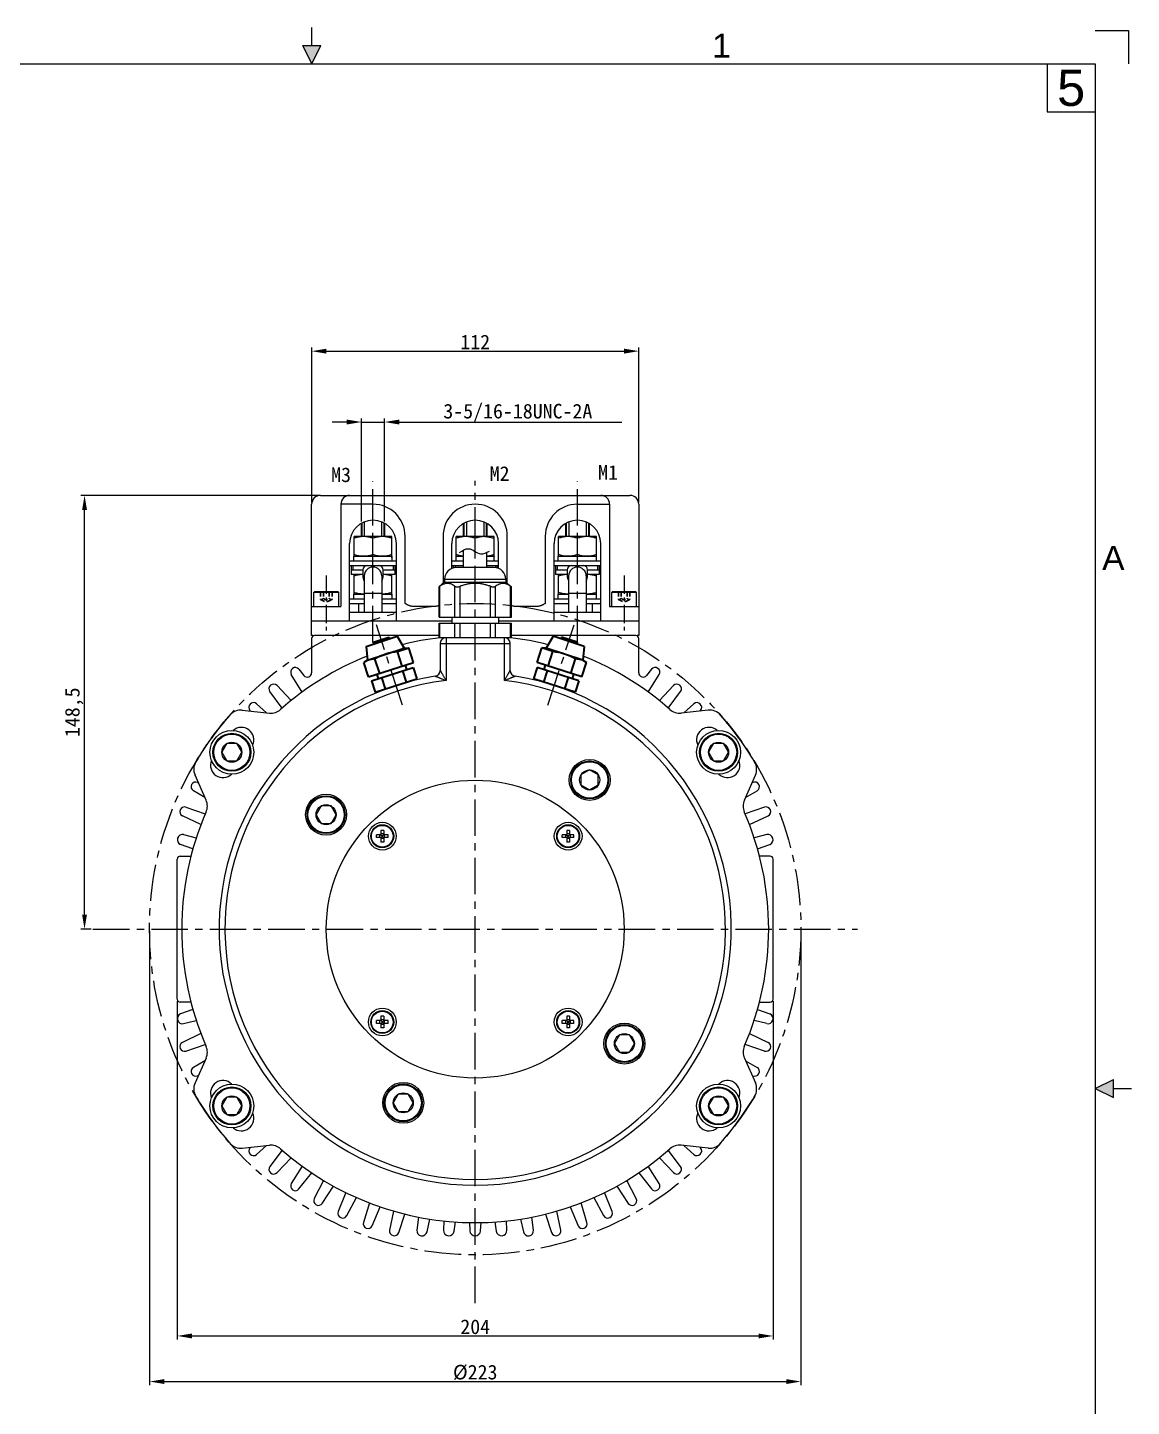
# Model space of a CAD drawing. Header units: millimetres. Extents: x 6723 to 7845, y -14463 to -13737.
# Drawn here: x 7467.4 to 7845.4, y -14208.9 to -13736.8 of the extents above; entities that cross this region are included whole.
import ezdxf
from ezdxf.enums import TextEntityAlignment as Align

# ---------------------------------------------------------------- set-up
doc = ezdxf.new("R2010")
doc.units = ezdxf.units.MM
doc.linetypes.add('CENTER', pattern=[2, 1.25, -0.25, 0.25, -0.25])
doc.linetypes.add('HIDDEN2', pattern=[4.7625, 3.175, -1.5875])
for name, color, linetype in [('02___PRT_ALL_AXES', 7, 'Continuous'), ('3_ALL_AXES', 7, 'Continuous'), ('7_ALL_FEATURES', 7, 'Continuous'), ('AM_BOR', 5, 'Continuous'), ('CENTER', 1, 'CENTER')]:
    doc.layers.add(name, color=color, linetype=linetype)
for name, color, linetype, lineweight in [('AM_0', 7, 'Continuous', 60), ('B细实线', 100, 'Continuous', 15), ('D细虚线', 61, 'HIDDEN2', 13), ('G尺寸线', 140, 'Continuous', 13), ('轮廓线', 7, 'Continuous', 35)]:
    doc.layers.add(name, color=color, linetype=linetype, lineweight=lineweight)
doc.styles.add('ARIAL', font='ARIAL.TTF')
doc.dimstyles.new('ISO-25$0', dxfattribs={"dimtxt": 5, "dimasz": 5, "dimexe": 1.25, "dimexo": 0.625, "dimtad": 1, "dimtxsty": 'Standard', "dimcen": 2.5, "dimadec": 0, "dimazin": 0, "dimtfac": 1, "dimtmove": 0, "dimatfit": 3, "dimfxl": 1.25, "dimarcsym": 0})

# ---------------------------------------------------------------- blocks, each defined once
blk = doc.blocks.new('SIZE 5')
at = {"layer": 'AM_BOR', "lineweight": 20}
for points in [[(647.7, 549.275), (650.08125, 554.0375), (645.31875, 554.0375)], [(858.8375, 277.01875), (858.8375, 281.78125), (854.075, 279.4)]]:
    blk.add_hatch(color=256, dxfattribs=at).paths.add_polyline_path(points)
for p, q in [((647.7, 554.0375), (647.7, 558.8)), ((647.7, 549.275), (645.31875, 554.0375)), ((645.31875, 554.0375), (650.08125, 554.0375)), ((647.7, 549.275), (650.08125, 554.0375)), ((854.075, 279.4), (858.8375, 281.78125)), ((858.8375, 277.01875), (858.8375, 281.78125)), ((854.075, 279.4), (858.8375, 277.01875)), ((858.8375, 279.4), (863.6, 279.4))]:
    blk.add_line(p, q, dxfattribs=at)
at = {"layer": 'AM_BOR'}
for p, q in [((854.075, 558.038), (862.838, 558.038)), ((862.838, 558.038), (862.838, 549.275)), ((9.525, 549.275), (854.075, 549.275)), ((841.375, 549.275), (841.375, 536.575)), ((854.075, 549.275), (854.075, 9.525)), ((841.375, 536.575), (854.075, 536.575))]:
    blk.add_line(p, q, dxfattribs=at)
at = {"layer": 'AM_BOR', "color": 1, "lineweight": 15, "style": 'ARIAL'}
for s, height, p in [('1', 6.35, (755.65, 554.0375)), ('5', 9.525, (847.725, 542.925)), ('A', 6.35, (858.8375, 419.1))]:
    blk.add_text(s, height=height, dxfattribs=at).set_placement(p, align=Align.MIDDLE_CENTER)
blk = doc.blocks.new('*D45')
at = {"layer": 'Defpoints', "color": 0}
for p in [(7589.69, -13871.88), (7581.75, -13906.56), (7589.69, -13906.56)]:
    blk.add_point(p, dxfattribs=at)
at = {"layer": 'G尺寸线', "color": 0, "lineweight": -2}
for p, q in [((7576.75, -13871.88), (7571.75, -13871.88)), ((7581.75, -13905.93), (7581.75, -13870.63)), ((7581.75, -13871.88), (7589.69, -13871.88)), ((7589.69, -13905.93), (7589.69, -13870.63)), ((7594.69, -13871.88), (7670.94, -13871.88))]:
    blk.add_line(p, q, dxfattribs=at)
at = {"layer": 'G尺寸线', "color": 0}
for points in [[(7576.75, -13871.05), (7576.75, -13872.72), (7581.75, -13871.88)], [(7594.69, -13871.05), (7594.69, -13872.72), (7589.69, -13871.88)]]:
    blk.add_solid(points, dxfattribs=at)
at = {"layer": 'G尺寸线', "color": 0, "insert": (7635.31, -13868.76), "char_height": 5, "attachment_point": 5}
blk.add_mtext('3-5/16-18UNC-2A', dxfattribs=at)
blk = doc.blocks.new('*D46')
at = {"layer": 'Defpoints', "color": 0}
for p in [(7486.95, -13897), (7567.72, -13897), (7489.83, -14045.5)]:
    blk.add_point(p, dxfattribs=at)
at = {"layer": 'G尺寸线', "color": 0, "lineweight": -2}
for p, q in [((7567.09, -13897), (7485.7, -13897)), ((7486.95, -14040.5), (7486.95, -13902)), ((7489.21, -14045.5), (7485.7, -14045.5))]:
    blk.add_line(p, q, dxfattribs=at)
at = {"layer": 'G尺寸线', "color": 0}
for points in [[(7486.11, -13902), (7487.78, -13902), (7486.95, -13897)], [(7486.11, -14040.5), (7487.78, -14040.5), (7486.95, -14045.5)]]:
    blk.add_solid(points, dxfattribs=at)
at = {"layer": 'G尺寸线', "color": 0, "insert": (7483.4, -13971.25), "char_height": 5, "attachment_point": 5, "rotation": 90}
blk.add_mtext('148,5', dxfattribs=at)
blk = doc.blocks.new('*D47')
at = {"layer": 'Defpoints', "color": 0}
for p in [(7518.72, -14069.5), (7722.72, -14069.5), (7722.72, -14184.8)]:
    blk.add_point(p, dxfattribs=at)
at = {"layer": 'G尺寸线', "color": 0, "lineweight": -2}
for p, q in [((7518.72, -14070.13), (7518.72, -14186.05)), ((7722.72, -14070.13), (7722.72, -14186.05)), ((7523.72, -14184.8), (7717.72, -14184.8))]:
    blk.add_line(p, q, dxfattribs=at)
at = {"layer": 'G尺寸线', "color": 0}
for points in [[(7523.72, -14183.97), (7523.72, -14185.64), (7518.72, -14184.8)], [(7717.72, -14183.97), (7717.72, -14185.64), (7722.72, -14184.8)]]:
    blk.add_solid(points, dxfattribs=at)
at = {"layer": 'G尺寸线', "color": 0, "insert": (7620.72, -14181.68), "char_height": 5, "attachment_point": 5}
blk.add_mtext('204', dxfattribs=at)
blk = doc.blocks.new('*D48')
at = {"layer": 'Defpoints', "color": 0}
for p in [(7509.22, -14045.5), (7732.22, -14045.5), (7732.22, -14200.41)]:
    blk.add_point(p, dxfattribs=at)
at = {"layer": 'G尺寸线', "color": 0, "lineweight": -2}
for p, q in [((7509.22, -14046.13), (7509.22, -14201.66)), ((7732.22, -14046.13), (7732.22, -14201.66)), ((7514.22, -14200.41), (7727.22, -14200.41))]:
    blk.add_line(p, q, dxfattribs=at)
at = {"layer": 'G尺寸线', "color": 0}
for points in [[(7514.22, -14199.58), (7514.22, -14201.25), (7509.22, -14200.41)], [(7727.22, -14199.58), (7727.22, -14201.25), (7732.22, -14200.41)]]:
    blk.add_solid(points, dxfattribs=at)
at = {"layer": 'G尺寸线', "color": 0, "insert": (7620.72, -14197.29), "char_height": 5, "attachment_point": 5}
blk.add_mtext('%%C223', dxfattribs=at)
blk = doc.blocks.new('*D60')
at = {"layer": 'Defpoints', "color": 0}
for p in [(7676.72, -13847.61), (7564.72, -13900), (7676.72, -13900)]:
    blk.add_point(p, dxfattribs=at)
at = {"layer": 'G尺寸线', "color": 0, "lineweight": -2}
for p, q in [((7564.72, -13899.38), (7564.72, -13846.36)), ((7676.72, -13899.38), (7676.72, -13846.36)), ((7569.72, -13847.61), (7671.72, -13847.61))]:
    blk.add_line(p, q, dxfattribs=at)
at = {"layer": 'G尺寸线', "color": 0}
for points in [[(7569.72, -13846.78), (7569.72, -13848.45), (7564.72, -13847.61)], [(7671.72, -13846.78), (7671.72, -13848.45), (7676.72, -13847.61)]]:
    blk.add_solid(points, dxfattribs=at)
at = {"layer": 'G尺寸线', "color": 0, "insert": (7620.72, -13844.49), "char_height": 5, "attachment_point": 5}
blk.add_mtext('112', dxfattribs=at)

msp = doc.modelspace()

# ---------------------------------------------------------------- linework, layer by layer
at = {"color": 7, "linetype": 'Continuous'}
for p, q in [((7567.716, -13897.005), (7620.716, -13897.005)), ((7620.716, -13897.005), (7673.716, -13897.005)), ((7564.716, -13945.005), (7564.716, -13900.005)), ((7574.716, -13900.005), (7574.716, -13935.005)), ((7585.716, -13900.005), (7574.716, -13900.005)), ((7655.716, -13900.005), (7666.716, -13900.005)), ((7666.716, -13900.005), (7666.716, -13935.005)), ((7676.716, -13900.005), (7676.716, -13945.005)), ((7596.716, -13934.005), (7596.716, -13911.005)), ((7609.716, -13911.005), (7609.716, -13927.143)), ((7631.716, -13927.143), (7631.716, -13911.005)), ((7644.716, -13911.005), (7644.716, -13934.005)), ((7577.716, -13940.005), (7577.716, -13913.505)), ((7593.716, -13940.005), (7593.716, -13913.505)), ((7612.716, -13922.027), (7612.716, -13913.505)), ((7616.716, -13921.724), (7616.716, -13915.71)), ((7624.716, -13921.724), (7624.716, -13916.539)), ((7628.716, -13922.027), (7628.716, -13913.505)), ((7647.716, -13940.005), (7647.716, -13913.505)), ((7663.716, -13940.005), (7663.716, -13913.505)), ((7579.871, -13921.055), (7591.562, -13921.055)), ((7614.871, -13921.055), (7616.716, -13921.055)), ((7624.716, -13921.055), (7626.562, -13921.055)), ((7649.871, -13921.055), (7661.562, -13921.055)), ((7582.216, -13922.555), (7578.806, -13922.555)), ((7582.216, -13922.555), (7582.216, -13924.555)), ((7582.716, -13924.555), (7582.716, -13937.005)), ((7588.716, -13924.555), (7588.716, -13937.005)), ((7589.216, -13924.555), (7589.216, -13922.555)), ((7592.626, -13922.555), (7589.216, -13922.555)), ((7610.216, -13926.724), (7608.324, -13928.312)), ((7631.216, -13926.724), (7633.108, -13928.312)), ((7652.216, -13922.555), (7648.806, -13922.555)), ((7652.216, -13922.555), (7652.216, -13924.555)), ((7652.716, -13924.555), (7652.716, -13937.005)), ((7658.716, -13924.555), (7658.716, -13937.005)), ((7659.216, -13924.555), (7659.216, -13922.555)), ((7662.626, -13922.555), (7659.216, -13922.555)), ((7588.716, -13930.555), (7582.716, -13930.555)), ((7608.324, -13938.724), (7608.324, -13928.312)), ((7633.108, -13938.724), (7633.108, -13928.312)), ((7658.716, -13930.555), (7652.716, -13930.555)), ((7564.716, -13935.005), (7574.716, -13935.005)), ((7577.716, -13934.005), (7582.716, -13934.005)), ((7580.716, -13934.005), (7580.716, -13937.005)), ((7588.716, -13934.005), (7593.716, -13934.005)), ((7607.07, -13935.005), (7599.362, -13935.005)), ((7642.07, -13935.005), (7634.362, -13935.005)), ((7647.716, -13934.005), (7652.716, -13934.005)), ((7658.716, -13934.005), (7663.716, -13934.005)), ((7660.716, -13934.005), (7660.716, -13937.005)), ((7666.716, -13935.005), (7676.716, -13935.005)), ((7564.716, -13940.005), (7612.716, -13940.005)), ((7577.716, -13937.005), (7593.716, -13937.005)), ((7608.324, -13945.724), (7608.324, -13940.724)), ((7628.716, -13940.005), (7676.716, -13940.005)), ((7633.108, -13945.724), (7633.108, -13940.724)), ((7647.716, -13937.005), (7663.716, -13937.005)), ((7565.252, -13945.005), (7564.716, -13945.005)), ((7608.324, -13945.005), (7565.716, -13945.005)), ((7633.108, -13945.724), (7608.324, -13945.724)), ((7610.716, -13945.724), (7610.716, -13960.39)), ((7630.716, -13960.39), (7630.716, -13945.724)), ((7675.716, -13945.005), (7633.108, -13945.005)), ((7676.716, -13945.005), (7676.18, -13945.005)), ((7564.716, -13946.005), (7564.716, -13957.717)), ((7608.716, -13947.724), (7608.716, -13956.904)), ((7608.716, -13947.724), (7632.716, -13947.724)), ((7632.716, -13956.904), (7632.716, -13947.724)), ((7676.716, -13957.717), (7676.716, -13946.005)), ((7561.445, -13964.344), (7557.752, -13958.376)), ((7560.377, -13956.538), (7562.038, -13958.646)), ((7681.055, -13956.538), (7679.394, -13958.646)), ((7679.987, -13964.344), (7683.68, -13958.376)), ((7554.597, -13969.818), (7550.398, -13964.196)), ((7552.853, -13962.136), (7557.661, -13967.247)), ((7688.58, -13962.136), (7683.771, -13967.247)), ((7686.836, -13969.818), (7691.034, -13964.196)), ((7545.845, -13968.368), (7549.247, -13971.405)), ((7695.587, -13968.368), (7692.185, -13971.405)), ((7540.973, -13970.535), (7550.235, -13971.508)), ((7543.752, -13970.827), (7543.579, -13970.634)), ((7700.459, -13970.535), (7691.197, -13971.508)), ((7697.681, -13970.827), (7697.853, -13970.634)), ((7528.561, -14001.34), (7524.773, -13992.832)), ((7712.871, -14001.34), (7716.659, -13992.832)), ((7525.672, -13995.28), (7525.91, -13995.384)), ((7715.76, -13995.28), (7715.522, -13995.384)), ((7528.157, -14000.432), (7524.218, -13998.135)), ((7713.275, -14000.432), (7717.214, -13998.135)), ((7526.803, -14009.719), (7520.456, -14006.725)), ((7521.657, -14003.754), (7528.302, -14006.01)), ((7719.775, -14003.754), (7713.13, -14006.01)), ((7714.629, -14009.719), (7720.976, -14006.725)), ((7524.042, -14018.04), (7519.86, -14016.497)), ((7520.882, -14013.155), (7525.211, -14014.215)), ((7720.55, -14013.155), (7716.221, -14014.215)), ((7717.39, -14018.04), (7721.572, -14016.497)), ((7519.716, -14020.505), (7523.375, -14020.505)), ((7721.716, -14020.505), (7718.057, -14020.505)), ((7518.716, -14069.505), (7518.716, -14021.505)), ((7722.716, -14069.505), (7722.716, -14021.505)), ((7523.375, -14070.505), (7519.716, -14070.505)), ((7524.042, -14072.97), (7519.86, -14074.512)), ((7717.39, -14072.97), (7721.572, -14074.512)), ((7718.057, -14070.505), (7721.716, -14070.505)), ((7520.882, -14077.854), (7525.211, -14076.795)), ((7720.55, -14077.854), (7716.221, -14076.795)), ((7526.803, -14081.291), (7520.456, -14084.284)), ((7714.629, -14081.291), (7720.976, -14084.284)), ((7521.657, -14087.255), (7528.302, -14085)), ((7719.775, -14087.255), (7713.13, -14085)), ((7528.157, -14090.578), (7524.218, -14092.875)), ((7528.561, -14089.67), (7524.773, -14098.178)), ((7712.871, -14089.67), (7716.659, -14098.178)), ((7713.275, -14090.578), (7717.214, -14092.875)), ((7525.672, -14095.73), (7525.91, -14095.626)), ((7715.76, -14095.73), (7715.522, -14095.626)), ((7540.973, -14120.475), (7550.235, -14119.501)), ((7543.752, -14120.183), (7543.579, -14120.376)), ((7545.845, -14122.642), (7549.247, -14119.605)), ((7700.459, -14120.475), (7691.197, -14119.501)), ((7692.185, -14119.605), (7695.587, -14122.642)), ((7697.853, -14120.376), (7697.681, -14120.183)), ((7554.597, -14121.192), (7550.398, -14126.814)), ((7552.853, -14128.874), (7557.661, -14123.763)), ((7683.771, -14123.763), (7688.58, -14128.874)), ((7691.034, -14126.814), (7686.836, -14121.192)), ((7561.445, -14126.666), (7557.752, -14132.634)), ((7560.377, -14134.471), (7564.721, -14128.961)), ((7676.711, -14128.961), (7681.055, -14134.471)), ((7683.68, -14132.634), (7679.987, -14126.666)), ((7568.744, -14131.523), (7565.585, -14137.79)), ((7568.36, -14139.392), (7572.208, -14133.523)), ((7669.224, -14133.523), (7673.072, -14139.392)), ((7675.847, -14137.79), (7672.688, -14131.523)), ((7576.439, -14135.726), (7573.838, -14142.243)), ((7576.742, -14143.598), (7580.064, -14137.416)), ((7584.47, -14139.241), (7582.448, -14145.961)), ((7658.984, -14145.961), (7656.962, -14139.241)), ((7661.368, -14137.416), (7664.69, -14143.598)), ((7667.594, -14142.243), (7664.993, -14135.726)), ((7585.459, -14147.057), (7588.229, -14140.609)), ((7592.778, -14142.044), (7591.425, -14148.548)), ((7594.561, -14149.388), (7596.642, -14143.079)), ((7601.298, -14144.111), (7600.773, -14148.55)), ((7640.659, -14148.55), (7640.134, -14144.111)), ((7644.79, -14143.079), (7646.871, -14149.388)), ((7650.007, -14148.548), (7648.654, -14142.044)), ((7653.203, -14140.609), (7655.973, -14147.057)), ((7604.213, -14149.156), (7605.237, -14144.806)), ((7609.966, -14145.428), (7609.868, -14148.628)), ((7613.492, -14148.945), (7613.951, -14145.777)), ((7618.716, -14145.985), (7618.874, -14148.764)), ((7622.558, -14148.764), (7622.716, -14145.985)), ((7627.481, -14145.777), (7627.94, -14148.945)), ((7631.564, -14148.628), (7631.466, -14145.428)), ((7636.195, -14144.806), (7637.219, -14149.156))]:
    msp.add_line(p, q, dxfattribs=at)
for centre, radius in [((7537.387, -13984.963), 7.5), ((7704.045, -13984.963), 7.5), ((7659.905, -13994.433), 7), ((7569.644, -14006.316), 7), ((7588.896, -14013.685), 4.75), ((7652.536, -14013.685), 4.75), ((7588.896, -14077.325), 4.75), ((7652.536, -14077.325), 4.75), ((7671.788, -14084.694), 7), ((7537.387, -14106.047), 7.5), ((7596.081, -14104.98), 7), ((7704.045, -14106.047), 7.5)]:
    msp.add_circle(centre, radius, dxfattribs=at)
for centre, radius, start, end in [((7567.716, -13900.005), 3, 90, 180), ((7577.716, -13900.005), 3, 90, 180), ((7663.716, -13900.005), 3, 0, 90), ((7673.716, -13900.005), 3, 0, 90), ((7585.716, -13911.005), 11, 0, 90), ((7620.716, -13911.005), 11, 90, 180), ((7620.716, -13911.005), 11, 0, 90), ((7655.716, -13911.005), 11, 90, 180), ((7585.716, -13913.505), 8, 0, 180), ((7620.716, -13913.505), 8, 0, 180), ((7655.716, -13913.505), 8, 0, 180), ((7583.716, -13922.555), 1.5, 90, 180), ((7585.716, -13924.555), 3, 0, 180), ((7587.716, -13922.555), 1.5, 0, 90), ((7653.716, -13922.555), 1.5, 90, 180), ((7655.716, -13924.555), 3, 0, 180), ((7657.716, -13922.555), 1.5, 0, 90), ((7586.565, -13897.389), 37.811, 305.13234, 305.63035), ((7654.904, -13897.337), 37.875, 234.37002, 234.86719), ((7565.716, -13946.005), 1, 90, 180), ((7620.716, -14045.505), 100.5, 96.92662, 104.39619), ((7610.716, -13947.724), 2, 90, 180), ((7630.716, -13947.724), 2, 0, 90), ((7620.716, -14045.505), 100.5, 75.60381, 83.07338), ((7675.716, -13946.005), 1, 0, 90), ((7620.716, -14045.505), 100.5, 111.60381, 131.53748), ((7620.716, -14045.505), 100.5, 48.46252, 68.39619), ((7620.716, -14045.505), 87.7, 98.97919, 81.02081), ((7559.117, -13957.532), 1.605, 38.25, 211.75), ((7563.216, -13957.717), 1.5, 218.25, 0), ((7606.716, -13956.904), 2, 278.97773, 0.00143), ((7634.716, -13956.904), 2, 180, 261.02081), ((7678.216, -13957.717), 1.5, 180, 321.75), ((7682.315, -13957.532), 1.605, 328.25, 141.75), ((7620.716, -14045.505), 85.7, 96.70089, 83.29911), ((7551.684, -13963.235), 1.605, 43.25, 216.75), ((7689.748, -13963.235), 1.605, 323.25, 136.75), ((7544.776, -13969.565), 1.605, 48.25, 221.75), ((7696.656, -13969.565), 1.605, 318.25, 131.75), ((7620.716, -14045.505), 111.5, 138.90933, 149.09067), ((7540.45, -13975.508), 5, 84, 138.90933), ((7550.758, -13966.536), 5, 264, 311.53748), ((7690.674, -13966.536), 5, 228.46252, 276), ((7700.982, -13975.508), 5, 41.09067, 96), ((7620.716, -14045.505), 111.5, 30.90933, 41.09067), ((7540.67, -13980.685), 4.25, 333.96272, 131.03728), ((7700.762, -13980.685), 4.25, 48.96272, 206.03728), ((7529.341, -13990.798), 5, 149.09067, 204), ((7534.333, -13989.407), 4.25, 156.96272, 314.03728), ((7707.099, -13989.407), 4.25, 225.96272, 23.03728), ((7712.091, -13990.798), 5, 336, 30.90933), ((7525.026, -13996.749), 1.605, 66.25, 239.75), ((7716.406, -13996.749), 1.605, 300.25, 113.75), ((7523.994, -14003.374), 5, 336.46252, 24), ((7717.438, -14003.374), 5, 156, 203.53748), ((7521.141, -14005.274), 1.605, 71.25, 244.75), ((7620.716, -14045.505), 100.5, 156.46252, 203.53748), ((7620.716, -14045.505), 100.5, 336.46252, 23.53748), ((7720.291, -14005.274), 1.605, 295.25, 108.75), ((7520.466, -14014.855), 1.75, 76.25, 249.75), ((7720.966, -14014.855), 1.75, 290.25, 103.75), ((7519.716, -14021.505), 1, 90, 180), ((7721.716, -14021.505), 1, 0, 90), ((7519.716, -14069.505), 1, 180, 270), ((7721.716, -14069.505), 1, 270, 0), ((7520.466, -14076.154), 1.75, 110.25, 283.75), ((7720.966, -14076.154), 1.75, 256.25, 69.75), ((7521.141, -14085.736), 1.605, 115.25, 288.75), ((7523.994, -14087.636), 5, 336, 23.53748), ((7717.438, -14087.636), 5, 156.46252, 204), ((7720.291, -14085.736), 1.605, 251.25, 64.75), ((7525.026, -14094.261), 1.605, 120.25, 293.75), ((7716.406, -14094.261), 1.605, 246.25, 59.75), ((7529.341, -14100.212), 5, 156, 210.90933), ((7534.333, -14101.603), 4.25, 45.96272, 203.03728), ((7707.099, -14101.603), 4.25, 336.96272, 134.03728), ((7712.091, -14100.212), 5, 329.09067, 24), ((7620.716, -14045.505), 111.5, 210.90933, 221.09067), ((7620.716, -14045.505), 111.5, 318.90933, 329.09067), ((7540.67, -14110.325), 4.25, 228.96272, 26.03728), ((7700.762, -14110.325), 4.25, 153.96272, 311.03728), ((7540.45, -14115.502), 5, 221.09067, 276), ((7544.776, -14121.445), 1.605, 138.25, 311.75), ((7550.758, -14124.474), 5, 48.46252, 96), ((7690.674, -14124.474), 5, 84, 131.53748), ((7696.656, -14121.445), 1.605, 228.25, 41.75), ((7700.982, -14115.502), 5, 264, 318.90933), ((7620.716, -14045.505), 100.5, 228.46252, 311.53748), ((7551.684, -14127.774), 1.605, 143.25, 316.75), ((7689.748, -14127.774), 1.605, 223.25, 36.75), ((7559.117, -14133.478), 1.605, 148.25, 321.75), ((7682.315, -14133.478), 1.605, 218.25, 31.75), ((7567.018, -14138.512), 1.605, 153.25, 326.75), ((7674.414, -14138.512), 1.605, 213.25, 26.75), ((7575.329, -14142.838), 1.605, 158.25, 331.75), ((7666.103, -14142.838), 1.605, 208.25, 21.75), ((7583.985, -14146.423), 1.605, 163.25, 336.75), ((7593.017, -14148.879), 1.626, 168.25, 341.75), ((7602.51, -14148.756), 1.749, 173.25, 346.75), ((7611.689, -14148.683), 1.821, 178.25, 351.75), ((7620.716, -14148.66), 1.845, 183.25, 356.75), ((7629.743, -14148.683), 1.821, 188.25, 1.75), ((7638.922, -14148.756), 1.749, 193.25, 6.75), ((7648.415, -14148.879), 1.626, 198.25, 11.75), ((7657.447, -14146.423), 1.605, 203.25, 16.75)]:
    msp.add_arc(centre, radius, start, end, dxfattribs=at)
for points, start_tangent, end_tangent in [([(7613.788, -13928.121), (7613.186, -13927.733), (7612.606, -13927.444), (7612.036, -13927.252), (7611.471, -13927.156), (7610.908, -13927.156), (7610.343, -13927.252), (7609.773, -13927.445), (7609.193, -13927.733), (7608.592, -13928.121)], (-0.812768, 0.5825875), (-0.812768, -0.5825875)), ([(7613.788, -13928.121), (7613.993, -13928.229), (7614.243, -13928.292), (7614.527, -13928.312), (7614.836, -13928.29), (7615.169, -13928.227), (7615.52, -13928.121)], (0.812768, -0.5825875), (0.9413673, 0.3373834)), ([(7625.912, -13928.121), (7624.709, -13927.733), (7623.548, -13927.444), (7622.408, -13927.252), (7621.279, -13927.156), (7620.152, -13927.156), (7619.022, -13927.252), (7617.883, -13927.445), (7616.722, -13927.733), (7615.52, -13928.121)], (-0.9413673, 0.3373834), (-0.9413673, -0.3373834)), ([(7625.912, -13928.121), (7626.268, -13928.229), (7626.607, -13928.292), (7626.919, -13928.312), (7627.198, -13928.29), (7627.442, -13928.227), (7627.644, -13928.121)], (0.9413673, -0.3373834), (0.812768, 0.5825875)), ([(7632.84, -13928.121), (7632.239, -13927.733), (7631.658, -13927.445), (7631.089, -13927.252), (7630.524, -13927.156), (7629.96, -13927.156), (7629.395, -13927.252), (7628.826, -13927.445), (7628.245, -13927.733), (7627.644, -13928.121)], (-0.812768, 0.5825875), (-0.812768, -0.5825875)), ([(7599.362, -13935.005), (7598.95, -13934.971), (7598.584, -13934.89), (7598.25, -13934.781), (7597.933, -13934.652), (7597.622, -13934.504), (7597.315, -13934.344), (7597.014, -13934.176), (7596.716, -13934.005)], (-1, 0), (-0.8660254, 0.5)), ([(7608.325, -13934.726), (7608.16, -13934.789), (7607.814, -13934.899), (7607.45, -13934.976), (7607.07, -13935.005)], (-0.9270205, -0.3750107), (-1, 0)), ([(7634.362, -13935.005), (7633.95, -13934.971), (7633.584, -13934.89), (7633.25, -13934.781), (7633.107, -13934.726)], (-1, 0), (-0.9270292, 0.3749891)), ([(7644.716, -13934.005), (7644.412, -13934.179), (7644.11, -13934.348), (7643.804, -13934.508), (7643.489, -13934.656), (7643.16, -13934.789), (7642.814, -13934.899), (7642.45, -13934.976), (7642.07, -13935.005)], (-0.8660254, -0.5), (-1, 0)), ([(7607.028, -13958.88), (7607.107, -13958.911), (7607.32, -13958.997), (7607.591, -13959.107), (7607.874, -13959.221), (7608.153, -13959.335), (7608.454, -13959.457), (7608.792, -13959.596), (7609.181, -13959.755), (7609.631, -13959.94), (7610.146, -13960.153), (7610.716, -13960.39)], (0.9278744, -0.372893), (0.9231011, -0.3845574)), ([(7608.716, -13956.904), (7608.76, -13956.979), (7608.878, -13957.18), (7609.027, -13957.437), (7609.182, -13957.704), (7609.335, -13957.968), (7609.499, -13958.252), (7609.683, -13958.573), (7609.894, -13958.94), (7610.136, -13959.365), (7610.412, -13959.851), (7610.716, -13960.39)], (0.5058756, -0.8626064), (0.4896471, -0.8719207)), ([(7630.716, -13960.39), (7631.022, -13959.847), (7631.3, -13959.358), (7631.543, -13958.932), (7631.754, -13958.564), (7631.938, -13958.243), (7632.102, -13957.959), (7632.255, -13957.695), (7632.409, -13957.43), (7632.556, -13957.179), (7632.672, -13956.979), (7632.716, -13956.904)], (0.4896427, 0.8719232), (0.5060605, 0.862498)), ([(7630.716, -13960.39), (7631.291, -13960.151), (7631.808, -13959.937), (7632.259, -13959.752), (7632.649, -13959.592), (7632.988, -13959.453), (7633.288, -13959.331), (7633.568, -13959.218), (7633.848, -13959.104), (7634.114, -13958.997), (7634.324, -13958.912), (7634.404, -13958.88)], (0.9231031, 0.3845527), (0.9279084, 0.3728082))]:
    msp.add_spline(points, degree=3, dxfattribs=dict(at, start_tangent=start_tangent, end_tangent=end_tangent))
at = {"layer": '02___PRT_ALL_AXES', "color": 7, "linetype": 'Continuous'}
for p, q in [((7578.216, -13921.055), (7578.216, -13924.055)), ((7578.806, -13921.055), (7578.806, -13922.555)), ((7592.626, -13921.055), (7592.626, -13922.555)), ((7593.216, -13921.055), (7593.216, -13924.055)), ((7613.216, -13921.055), (7613.216, -13921.867)), ((7613.806, -13921.055), (7613.806, -13921.76)), ((7627.216, -13921.724), (7614.216, -13921.724)), ((7627.626, -13921.055), (7627.626, -13921.76)), ((7628.216, -13921.055), (7628.216, -13921.867)), ((7648.216, -13921.055), (7648.216, -13924.055)), ((7648.806, -13921.055), (7648.806, -13922.555)), ((7662.626, -13921.055), (7662.626, -13922.555)), ((7663.216, -13921.055), (7663.216, -13924.055)), ((7578.806, -13922.555), (7578.216, -13922.555)), ((7582.216, -13924.055), (7578.216, -13924.055)), ((7593.216, -13924.055), (7589.216, -13924.055)), ((7593.216, -13922.555), (7592.626, -13922.555)), ((7610.216, -13926.724), (7608.324, -13928.312)), ((7610.216, -13925.724), (7610.216, -13926.724)), ((7610.216, -13925.724), (7631.216, -13925.724)), ((7610.216, -13926.724), (7631.216, -13926.724)), ((7631.216, -13925.724), (7631.216, -13926.724)), ((7631.216, -13926.724), (7633.108, -13928.312)), ((7648.806, -13922.555), (7648.216, -13922.555)), ((7652.216, -13924.055), (7648.216, -13924.055)), ((7663.216, -13924.055), (7659.216, -13924.055)), ((7663.216, -13922.555), (7662.626, -13922.555)), ((7608.592, -13938.724), (7608.592, -13928.121)), ((7613.788, -13938.724), (7613.788, -13928.121)), ((7615.52, -13938.724), (7615.52, -13928.121)), ((7625.912, -13938.724), (7625.912, -13928.121)), ((7627.644, -13938.724), (7627.644, -13928.121)), ((7632.84, -13938.724), (7632.84, -13928.121)), ((7608.324, -13938.724), (7633.108, -13938.724)), ((7608.324, -13940.724), (7633.108, -13940.724)), ((7608.592, -13945.724), (7608.592, -13940.724)), ((7612.716, -13938.724), (7612.716, -13940.724)), ((7613.788, -13945.724), (7613.788, -13940.724)), ((7615.52, -13945.724), (7615.52, -13940.724)), ((7625.912, -13945.724), (7625.912, -13940.724)), ((7627.644, -13945.724), (7627.644, -13940.724)), ((7628.716, -13938.724), (7628.716, -13940.724)), ((7632.84, -13945.724), (7632.84, -13940.724))]:
    msp.add_line(p, q, dxfattribs=at)
msp.add_circle((7620.716, -14045.505), 51, dxfattribs=at)
for centre, radius, start, end in [((7614.216, -13925.724), 4, 90, 180), ((7627.216, -13925.724), 4, 0, 90), ((7585.716, -13924.555), 3.5, 180, 210.87706), ((7585.716, -13924.555), 3.5, 329.12294, 0), ((7655.716, -13924.555), 3.5, 180, 210.87706), ((7655.716, -13924.555), 3.5, 329.12294, 0)]:
    msp.add_arc(centre, radius, start, end, dxfattribs=at)
at = {"layer": '3_ALL_AXES', "color": 7, "linetype": 'Continuous'}
for p, q in [((7579.216, -13917.855), (7579.216, -13911.105)), ((7592.216, -13911.105), (7579.216, -13911.105)), ((7585.716, -13917.274), (7585.716, -13911.685)), ((7592.216, -13917.855), (7592.216, -13911.105)), ((7614.216, -13917.855), (7614.216, -13911.105)), ((7627.216, -13911.105), (7614.216, -13911.105)), ((7620.716, -13916.217), (7620.716, -13911.685)), ((7627.216, -13917.855), (7627.216, -13911.105)), ((7649.216, -13917.855), (7649.216, -13911.105)), ((7662.216, -13911.105), (7649.216, -13911.105)), ((7655.716, -13917.274), (7655.716, -13911.685)), ((7662.216, -13917.855), (7662.216, -13911.105)), ((7577.716, -13919.455), (7593.716, -13919.455)), ((7577.716, -13921.055), (7579.871, -13921.055)), ((7579.166, -13919.455), (7579.166, -13917.855)), ((7591.562, -13921.055), (7593.716, -13921.055)), ((7592.216, -13917.855), (7592.181, -13917.855)), ((7612.716, -13919.455), (7616.716, -13919.455)), ((7612.716, -13921.055), (7614.871, -13921.055)), ((7614.166, -13919.455), (7614.166, -13917.855)), ((7624.716, -13919.455), (7628.716, -13919.455)), ((7626.562, -13921.055), (7628.716, -13921.055)), ((7627.216, -13917.855), (7627.181, -13917.855)), ((7647.716, -13919.455), (7663.716, -13919.455)), ((7647.716, -13921.055), (7649.871, -13921.055)), ((7649.166, -13919.455), (7649.166, -13917.855)), ((7661.562, -13921.055), (7663.716, -13921.055)), ((7662.216, -13917.855), (7662.181, -13917.855)), ((7579.216, -13930.805), (7579.216, -13924.055)), ((7592.216, -13930.805), (7592.216, -13924.055)), ((7649.216, -13930.805), (7649.216, -13924.055)), ((7662.216, -13930.805), (7662.216, -13924.055)), ((7565.466, -13935.005), (7565.466, -13930.205)), ((7573.966, -13935.005), (7573.966, -13930.205)), ((7579.166, -13932.405), (7579.166, -13930.805)), ((7592.216, -13930.805), (7592.181, -13930.805)), ((7649.166, -13932.405), (7649.166, -13930.805)), ((7662.216, -13930.805), (7662.181, -13930.805)), ((7667.466, -13935.005), (7667.466, -13930.205)), ((7675.966, -13935.005), (7675.966, -13930.205)), ((7577.716, -13932.405), (7582.716, -13932.405)), ((7588.716, -13932.405), (7593.716, -13932.405)), ((7647.716, -13932.405), (7652.716, -13932.405)), ((7658.716, -13932.405), (7663.716, -13932.405))]:
    msp.add_line(p, q, dxfattribs=at)
for points, start_tangent, end_tangent in [([(7582.466, -13911.105), (7581.829, -13911.129), (7581.191, -13911.2), (7580.549, -13911.317), (7579.896, -13911.478), (7579.216, -13911.685)], (-1, 0), (-0.9486833, -0.3162278)), ([(7585.716, -13911.685), (7585.036, -13911.478), (7584.383, -13911.317), (7583.741, -13911.2), (7583.103, -13911.129), (7582.466, -13911.105)], (-0.9486833, 0.3162278), (-1, 0)), ([(7588.966, -13911.105), (7588.323, -13911.129), (7587.68, -13911.202), (7587.037, -13911.319), (7586.387, -13911.48), (7585.716, -13911.685)], (-1, 0), (-0.9486833, -0.3162278)), ([(7592.216, -13911.685), (7591.54, -13911.479), (7590.888, -13911.318), (7590.246, -13911.201), (7589.606, -13911.129), (7588.966, -13911.105)], (-0.9486833, 0.3162278), (-1, 0)), ([(7617.466, -13911.105), (7616.829, -13911.129), (7616.191, -13911.2), (7615.549, -13911.317), (7614.896, -13911.478), (7614.216, -13911.685)], (-1, 0), (-0.9486833, -0.3162278)), ([(7620.716, -13911.685), (7620.036, -13911.478), (7619.383, -13911.317), (7618.741, -13911.2), (7618.103, -13911.129), (7617.466, -13911.105)], (-0.9486833, 0.3162278), (-1, 0)), ([(7623.966, -13911.105), (7623.323, -13911.129), (7622.68, -13911.202), (7622.037, -13911.319), (7621.387, -13911.48), (7620.716, -13911.685)], (-1, 0), (-0.9486833, -0.3162278)), ([(7623.966, -13911.105), (7624.604, -13911.129), (7625.241, -13911.2), (7625.883, -13911.317), (7626.536, -13911.478), (7627.216, -13911.685)], (1, 0), (0.9486833, -0.3162278)), ([(7652.466, -13911.105), (7651.829, -13911.129), (7651.191, -13911.2), (7650.549, -13911.317), (7649.896, -13911.478), (7649.216, -13911.685)], (-1, 0), (-0.9486833, -0.3162278)), ([(7655.716, -13911.685), (7655.036, -13911.478), (7654.383, -13911.317), (7653.741, -13911.2), (7653.103, -13911.129), (7652.466, -13911.105)], (-0.9486833, 0.3162278), (-1, 0)), ([(7658.966, -13911.105), (7658.323, -13911.129), (7657.68, -13911.202), (7657.037, -13911.319), (7656.387, -13911.48), (7655.716, -13911.685)], (-1, 0), (-0.9486833, -0.3162278)), ([(7662.216, -13911.685), (7661.54, -13911.479), (7660.888, -13911.318), (7660.246, -13911.201), (7659.606, -13911.129), (7658.966, -13911.105)], (-0.9486833, 0.3162278), (-1, 0)), ([(7582.466, -13917.855), (7581.829, -13917.831), (7581.191, -13917.76), (7580.549, -13917.643), (7579.896, -13917.482), (7579.216, -13917.274)], (-1, 0), (-0.9486833, 0.3162278)), ([(7585.716, -13917.274), (7585.036, -13917.482), (7584.383, -13917.643), (7583.741, -13917.76), (7583.103, -13917.831), (7582.466, -13917.855)], (-0.9486833, -0.3162278), (-1, 0)), ([(7588.966, -13917.855), (7588.323, -13917.83), (7587.68, -13917.758), (7587.037, -13917.641), (7586.387, -13917.48), (7585.716, -13917.274)], (-1, 0), (-0.9486833, 0.3162278)), ([(7592.216, -13917.274), (7591.54, -13917.481), (7590.888, -13917.642), (7590.246, -13917.759), (7589.606, -13917.831), (7588.966, -13917.855)], (-0.9486833, -0.3162278), (-1, 0)), ([(7616.716, -13917.822), (7616.191, -13917.76), (7615.549, -13917.643), (7614.896, -13917.482), (7614.216, -13917.274)], (-0.9961414, 0.0877629), (-0.9486833, 0.3162278)), ([(7627.216, -13917.274), (7626.54, -13917.481), (7625.888, -13917.642), (7625.246, -13917.759), (7624.716, -13917.822)], (-0.9486833, -0.3162278), (-0.9961415, -0.0877621)), ([(7652.466, -13917.855), (7651.829, -13917.831), (7651.191, -13917.76), (7650.549, -13917.643), (7649.896, -13917.482), (7649.216, -13917.274)], (-1, 0), (-0.9486833, 0.3162278)), ([(7655.716, -13917.274), (7655.036, -13917.482), (7654.383, -13917.643), (7653.741, -13917.76), (7653.103, -13917.831), (7652.466, -13917.855)], (-0.9486833, -0.3162278), (-1, 0)), ([(7658.966, -13917.855), (7658.323, -13917.83), (7657.68, -13917.758), (7657.037, -13917.641), (7656.387, -13917.48), (7655.716, -13917.274)], (-1, 0), (-0.9486833, 0.3162278)), ([(7662.216, -13917.274), (7661.54, -13917.481), (7660.888, -13917.642), (7660.246, -13917.759), (7659.606, -13917.831), (7658.966, -13917.855)], (-0.9486833, -0.3162278), (-1, 0)), ([(7582.216, -13924.059), (7581.829, -13924.079), (7581.191, -13924.15), (7580.549, -13924.267), (7579.896, -13924.428), (7579.216, -13924.635)], (-0.9995615, -0.0296098), (-0.9486833, -0.3162278)), ([(7592.216, -13924.635), (7591.54, -13924.429), (7590.888, -13924.268), (7590.246, -13924.151), (7589.606, -13924.079), (7589.216, -13924.059)], (-0.9486833, 0.3162278), (-0.9995615, 0.0296105)), ([(7652.216, -13924.059), (7651.829, -13924.079), (7651.191, -13924.15), (7650.549, -13924.267), (7649.896, -13924.428), (7649.216, -13924.635)], (-0.9995615, -0.0296098), (-0.9486833, -0.3162278)), ([(7662.216, -13924.635), (7661.54, -13924.429), (7660.888, -13924.268), (7660.246, -13924.151), (7659.606, -13924.079), (7659.216, -13924.059)], (-0.9486833, 0.3162278), (-0.9995615, 0.0296105)), ([(7582.466, -13930.805), (7581.829, -13930.781), (7581.191, -13930.71), (7580.549, -13930.593), (7579.896, -13930.432), (7579.216, -13930.224)], (-1, 0), (-0.9486833, 0.3162278)), ([(7592.216, -13930.224), (7591.54, -13930.431), (7590.888, -13930.592), (7590.246, -13930.709), (7589.606, -13930.781), (7588.966, -13930.805)], (-0.9486833, -0.3162278), (-1, 0)), ([(7652.466, -13930.805), (7651.829, -13930.781), (7651.191, -13930.71), (7650.549, -13930.593), (7649.896, -13930.432), (7649.216, -13930.224)], (-1, 0), (-0.9486833, 0.3162278)), ([(7662.216, -13930.224), (7661.54, -13930.431), (7660.888, -13930.592), (7660.246, -13930.709), (7659.606, -13930.781), (7658.966, -13930.805)], (-0.9486833, -0.3162278), (-1, 0))]:
    msp.add_spline(points, degree=3, dxfattribs=dict(at, start_tangent=start_tangent, end_tangent=end_tangent))
at = {"layer": '7_ALL_FEATURES', "color": 7, "linetype": 'Continuous'}
for p, q in [((7579.166, -13917.855), (7592.181, -13917.855)), ((7592.216, -13917.855), (7592.266, -13917.855)), ((7614.166, -13917.855), (7616.716, -13917.855)), ((7624.716, -13917.855), (7627.181, -13917.855)), ((7627.216, -13917.855), (7627.266, -13917.855)), ((7649.166, -13917.855), (7662.181, -13917.855)), ((7662.216, -13917.855), (7662.266, -13917.855)), ((7565.666, -13930.005), (7565.466, -13930.205)), ((7565.466, -13935.005), (7565.466, -13930.205)), ((7573.966, -13930.205), (7565.466, -13930.205)), ((7573.766, -13930.005), (7565.666, -13930.005)), ((7573.766, -13930.005), (7573.966, -13930.205)), ((7573.966, -13935.005), (7573.966, -13930.205)), ((7579.166, -13930.805), (7582.716, -13930.805)), ((7588.716, -13930.805), (7592.181, -13930.805)), ((7592.216, -13930.805), (7592.266, -13930.805)), ((7649.166, -13930.805), (7652.716, -13930.805)), ((7658.716, -13930.805), (7662.181, -13930.805)), ((7662.216, -13930.805), (7662.266, -13930.805)), ((7667.666, -13930.005), (7667.466, -13930.205)), ((7667.466, -13935.005), (7667.466, -13930.205)), ((7675.966, -13930.205), (7667.466, -13930.205)), ((7675.766, -13930.005), (7667.666, -13930.005)), ((7675.766, -13930.005), (7675.966, -13930.205)), ((7675.966, -13935.005), (7675.966, -13930.205)), ((7535.672, -13981.993), (7533.957, -13984.963)), ((7539.102, -13981.993), (7535.672, -13981.993)), ((7540.817, -13984.963), (7539.102, -13981.993)), ((7702.33, -13981.993), (7700.615, -13984.963)), ((7705.76, -13981.993), (7702.33, -13981.993)), ((7707.475, -13984.963), (7705.76, -13981.993)), ((7533.957, -13984.963), (7535.672, -13987.934)), ((7535.672, -13987.934), (7539.102, -13987.934)), ((7539.102, -13987.934), (7540.817, -13984.963)), ((7700.615, -13984.963), (7702.33, -13987.934)), ((7702.33, -13987.934), (7705.76, -13987.934)), ((7705.76, -13987.934), (7707.475, -13984.963)), ((7659.905, -13991.003), (7656.935, -13992.718)), ((7656.935, -13992.718), (7656.935, -13996.148)), ((7662.876, -13992.718), (7659.905, -13991.003)), ((7662.876, -13996.148), (7662.876, -13992.718)), ((7656.935, -13996.148), (7659.905, -13997.863)), ((7659.905, -13997.863), (7662.876, -13996.148)), ((7567.929, -14003.345), (7566.214, -14006.316)), ((7566.214, -14006.316), (7567.929, -14009.286)), ((7571.359, -14003.345), (7567.929, -14003.345)), ((7573.074, -14006.316), (7571.359, -14003.345)), ((7571.359, -14009.286), (7573.074, -14006.316)), ((7567.929, -14009.286), (7571.359, -14009.286)), ((7588.396, -14011.685), (7588.396, -14013.145)), ((7589.396, -14011.685), (7588.396, -14011.685)), ((7589.396, -14011.685), (7589.396, -14013.145)), ((7653.036, -14011.685), (7652.036, -14011.685)), ((7652.036, -14011.685), (7652.036, -14013.145)), ((7653.036, -14011.685), (7653.036, -14013.145)), ((7586.896, -14014.185), (7586.896, -14013.185)), ((7588.356, -14013.185), (7586.896, -14013.185)), ((7588.356, -14014.185), (7586.896, -14014.185)), ((7588.109, -14014.185), (7588.109, -14013.185)), ((7588.384, -14013.173), (7588.802, -14013.591)), ((7588.385, -14014.197), (7588.802, -14013.779)), ((7589.396, -14012.898), (7588.396, -14012.898)), ((7588.396, -14014.225), (7588.396, -14015.685)), ((7589.396, -14014.472), (7588.396, -14014.472)), ((7589.396, -14015.685), (7588.396, -14015.685)), ((7588.802, -14013.779), (7588.802, -14013.591)), ((7588.99, -14013.591), (7588.802, -14013.591)), ((7588.99, -14013.779), (7588.802, -14013.779)), ((7589.408, -14013.173), (7588.99, -14013.591)), ((7588.99, -14013.779), (7588.99, -14013.591)), ((7589.408, -14014.197), (7588.99, -14013.779)), ((7589.396, -14014.225), (7589.396, -14015.685)), ((7590.896, -14013.185), (7589.436, -14013.185)), ((7590.896, -14014.185), (7589.436, -14014.185)), ((7589.683, -14014.185), (7589.683, -14013.185)), ((7590.896, -14014.185), (7590.896, -14013.185)), ((7651.996, -14013.185), (7650.536, -14013.185)), ((7650.536, -14014.185), (7650.536, -14013.185)), ((7651.996, -14014.185), (7650.536, -14014.185)), ((7651.749, -14014.185), (7651.749, -14013.185)), ((7652.024, -14013.173), (7652.442, -14013.591)), ((7652.024, -14014.197), (7652.442, -14013.779)), ((7653.036, -14012.898), (7652.036, -14012.898)), ((7652.036, -14014.225), (7652.036, -14015.685)), ((7653.036, -14014.472), (7652.036, -14014.472)), ((7653.036, -14015.685), (7652.036, -14015.685)), ((7652.63, -14013.591), (7652.442, -14013.591)), ((7652.442, -14013.779), (7652.442, -14013.591)), ((7652.63, -14013.779), (7652.442, -14013.779)), ((7653.048, -14013.173), (7652.63, -14013.591)), ((7652.63, -14013.779), (7652.63, -14013.591)), ((7653.048, -14014.197), (7652.63, -14013.779)), ((7653.036, -14014.225), (7653.036, -14015.685)), ((7654.536, -14013.185), (7653.076, -14013.185)), ((7654.536, -14014.185), (7653.076, -14014.185)), ((7653.323, -14014.185), (7653.323, -14013.185)), ((7654.536, -14014.185), (7654.536, -14013.185)), ((7588.356, -14076.825), (7586.896, -14076.825)), ((7586.896, -14077.825), (7586.896, -14076.825)), ((7588.356, -14077.825), (7586.896, -14077.825)), ((7588.109, -14077.825), (7588.109, -14076.825)), ((7588.384, -14076.813), (7588.802, -14077.231)), ((7588.385, -14077.836), (7588.802, -14077.419)), ((7589.396, -14075.325), (7588.396, -14075.325)), ((7588.396, -14075.325), (7588.396, -14076.785)), ((7589.396, -14076.538), (7588.396, -14076.538)), ((7588.396, -14077.865), (7588.396, -14079.325)), ((7588.99, -14077.231), (7588.802, -14077.231)), ((7588.802, -14077.419), (7588.802, -14077.231)), ((7588.99, -14077.419), (7588.802, -14077.419)), ((7589.408, -14076.813), (7588.99, -14077.231)), ((7588.99, -14077.419), (7588.99, -14077.231)), ((7589.408, -14077.836), (7588.99, -14077.419)), ((7589.396, -14075.325), (7589.396, -14076.785)), ((7589.396, -14077.865), (7589.396, -14079.325)), ((7590.896, -14076.825), (7589.436, -14076.825)), ((7590.896, -14077.825), (7589.436, -14077.825)), ((7589.683, -14077.825), (7589.683, -14076.825)), ((7590.896, -14077.825), (7590.896, -14076.825)), ((7651.996, -14076.825), (7650.536, -14076.825)), ((7650.536, -14077.825), (7650.536, -14076.825)), ((7651.996, -14077.825), (7650.536, -14077.825)), ((7651.749, -14077.825), (7651.749, -14076.825)), ((7652.024, -14076.813), (7652.442, -14077.231)), ((7652.024, -14077.836), (7652.442, -14077.419)), ((7653.036, -14075.325), (7652.036, -14075.325)), ((7652.036, -14075.325), (7652.036, -14076.785)), ((7653.036, -14076.538), (7652.036, -14076.538)), ((7652.036, -14077.865), (7652.036, -14079.325)), ((7652.63, -14077.231), (7652.442, -14077.231)), ((7652.442, -14077.419), (7652.442, -14077.231)), ((7652.63, -14077.419), (7652.442, -14077.419)), ((7653.048, -14076.813), (7652.63, -14077.231)), ((7652.63, -14077.419), (7652.63, -14077.231)), ((7653.048, -14077.836), (7652.63, -14077.419)), ((7653.036, -14075.325), (7653.036, -14076.785)), ((7653.036, -14077.865), (7653.036, -14079.325)), ((7654.536, -14076.825), (7653.076, -14076.825)), ((7654.536, -14077.825), (7653.076, -14077.825)), ((7653.323, -14077.825), (7653.323, -14076.825)), ((7654.536, -14077.825), (7654.536, -14076.825)), ((7589.396, -14078.112), (7588.396, -14078.112)), ((7589.396, -14079.325), (7588.396, -14079.325)), ((7653.036, -14078.112), (7652.036, -14078.112)), ((7653.036, -14079.325), (7652.036, -14079.325)), ((7670.073, -14081.723), (7668.358, -14084.694)), ((7673.503, -14081.723), (7670.073, -14081.723)), ((7675.218, -14084.694), (7673.503, -14081.723)), ((7668.358, -14084.694), (7670.073, -14087.664)), ((7673.503, -14087.664), (7675.218, -14084.694)), ((7670.073, -14087.664), (7673.503, -14087.664)), ((7535.672, -14103.076), (7533.957, -14106.047)), ((7533.957, -14106.047), (7535.672, -14109.017)), ((7539.102, -14103.076), (7535.672, -14103.076)), ((7540.817, -14106.047), (7539.102, -14103.076)), ((7539.102, -14109.017), (7540.817, -14106.047)), ((7594.366, -14102.009), (7592.651, -14104.98)), ((7592.651, -14104.98), (7594.366, -14107.95)), ((7597.796, -14102.009), (7594.366, -14102.009)), ((7599.511, -14104.98), (7597.796, -14102.009)), ((7597.796, -14107.95), (7599.511, -14104.98)), ((7702.33, -14103.076), (7700.615, -14106.047)), ((7700.615, -14106.047), (7702.33, -14109.017)), ((7705.76, -14103.076), (7702.33, -14103.076)), ((7707.475, -14106.047), (7705.76, -14103.076)), ((7705.76, -14109.017), (7707.475, -14106.047)), ((7535.672, -14109.017), (7539.102, -14109.017)), ((7594.366, -14107.95), (7597.796, -14107.95)), ((7702.33, -14109.017), (7705.76, -14109.017))]:
    msp.add_line(p, q, dxfattribs=at)
for centre, radius in [((7537.387, -13984.963), 6.5), ((7537.387, -13984.963), 6.2), ((7704.045, -13984.963), 6.5), ((7704.045, -13984.963), 6.2), ((7537.387, -13984.963), 3.43), ((7704.045, -13984.963), 3.43), ((7659.905, -13994.433), 6.5), ((7659.905, -13994.433), 6.2), ((7659.905, -13994.433), 3.43), ((7569.644, -14006.316), 6.5), ((7569.644, -14006.316), 6.2), ((7569.644, -14006.316), 3.43), ((7588.896, -14013.685), 3.917), ((7588.896, -14013.685), 3.717), ((7652.536, -14013.685), 3.917), ((7652.536, -14013.685), 3.717), ((7588.896, -14077.325), 3.917), ((7588.896, -14077.325), 3.717), ((7652.536, -14077.325), 3.917), ((7652.536, -14077.325), 3.717), ((7671.788, -14084.694), 6.5), ((7671.788, -14084.694), 6.2), ((7671.788, -14084.694), 3.43), ((7537.387, -14106.047), 6.5), ((7537.387, -14106.047), 6.2), ((7596.081, -14104.98), 6.5), ((7596.081, -14104.98), 6.2), ((7596.081, -14104.98), 3.43), ((7704.045, -14106.047), 6.5), ((7704.045, -14106.047), 6.2), ((7537.387, -14106.047), 3.43), ((7704.045, -14106.047), 3.43)]:
    msp.add_circle(centre, radius, dxfattribs=at)
for centre, start, end in [((7588.356, -14013.145), 270, 0), ((7588.356, -14014.225), 0, 90), ((7589.436, -14013.145), 180, 270), ((7589.436, -14014.225), 90, 180), ((7651.996, -14013.145), 270, 0), ((7651.996, -14014.225), 0, 90), ((7653.076, -14013.145), 180, 270), ((7653.076, -14014.225), 90, 180), ((7588.356, -14076.785), 270, 0), ((7588.356, -14077.865), 0, 90), ((7589.436, -14076.785), 180, 270), ((7589.436, -14077.865), 90, 180), ((7651.996, -14076.785), 270, 0), ((7651.996, -14077.865), 0, 90), ((7653.076, -14076.785), 180, 270), ((7653.076, -14077.865), 90, 180)]:
    msp.add_arc(centre, 0.04, start, end, dxfattribs=at)
for centre, start_param, end_param in [((7585.716, -13919.455), -1.5707963, -1.4097963), ((7585.716, -13917.855), -1.6510438, -1.5707963), ((7620.716, -13919.455), -1.5707963, -1.4097963), ((7620.716, -13917.855), -1.6510438, -1.5707963), ((7655.716, -13919.455), -1.5707963, -1.4097963), ((7655.716, -13917.855), -1.6510438, -1.5707963), ((7585.716, -13932.405), -1.5707963, -1.4097963), ((7585.716, -13930.805), -1.6510438, -1.5707963), ((7655.716, -13932.405), -1.5707963, -1.4097963), ((7655.716, -13930.805), -1.6510438, -1.5707963)]:
    msp.add_ellipse(centre, major_axis=(0, 9.981), ratio=0.65625, start_param=start_param, end_param=end_param, dxfattribs=at)
at = {"layer": 'B细实线'}
for p, q in [((7582.747, -13906.076), (7582.747, -13911.105)), ((7588.685, -13906.076), (7588.685, -13911.105)), ((7617.747, -13906.076), (7617.747, -13911.105)), ((7623.685, -13906.076), (7623.685, -13911.105)), ((7652.747, -13906.076), (7652.747, -13911.105)), ((7658.685, -13906.076), (7658.685, -13911.105))]:
    msp.add_line(p, q, dxfattribs=at)
at = {"layer": 'CENTER', "ltscale": 10}
for p, q in [((7585.716, -13947.355), (7585.716, -13892.247)), ((7620.716, -14173.569), (7620.716, -13891.962)), ((7655.716, -13947.355), (7655.716, -13892.247)), ((7595.815, -13968.869), (7586.866, -13941.324)), ((7645.617, -13968.869), (7654.566, -13941.324)), ((7489.833, -14045.505), (7751.6, -14045.505))]:
    msp.add_line(p, q, dxfattribs=at)
at = {"layer": 'CENTER', "ltscale": 5}
for p, q in [((7569.716, -13924.454), (7569.716, -13944.45)), ((7671.716, -13924.454), (7671.716, -13944.45))]:
    msp.add_line(p, q, dxfattribs=at)
at = {"layer": 'CENTER', "ltscale": 10}
msp.add_circle((7620.716, -14045.505), 111.5, dxfattribs=at)
at = {"layer": 'D细虚线', "lineweight": 30, "ltscale": 0.5}
for p, q in [((7567.732, -13930.005), (7567.732, -13932.598)), ((7568.724, -13930.005), (7568.724, -13932.24)), ((7570.708, -13930.005), (7570.708, -13932.24)), ((7571.7, -13930.005), (7571.7, -13932.598)), ((7669.732, -13930.005), (7669.732, -13932.598)), ((7670.724, -13930.005), (7670.724, -13932.24)), ((7672.708, -13930.005), (7672.708, -13932.24)), ((7673.7, -13930.005), (7673.7, -13932.598))]:
    msp.add_line(p, q, dxfattribs=at)
for centre, radius, start, end in [((7567.968, -13931.698), 0.93, 255.26882, 324.35594), ((7569.716, -13930.278), 3.052, 229.452, 310.548), ((7569.716, -13931.33), 1.347, 222.53721, 317.46279), ((7571.464, -13931.698), 0.93, 215.64406, 284.73118), ((7669.968, -13931.698), 0.93, 255.26882, 324.35594), ((7671.716, -13930.278), 3.052, 229.452, 310.548), ((7671.716, -13931.33), 1.347, 222.53721, 317.46279), ((7673.464, -13931.698), 0.93, 215.64406, 284.73118)]:
    msp.add_arc(centre, radius, start, end, dxfattribs=at)
at = {"layer": 'G尺寸线'}
msp.add_spline([(7615.308, -13916.582), (7618.433, -13915.258), (7622.61, -13916.989), (7625.564, -13916.141)], degree=3, dxfattribs=at)
at = {"layer": '轮廓线', "color": 30}
for p, q in [((7581.747, -13906.559), (7581.747, -13911.105)), ((7589.685, -13911.105), (7589.685, -13906.559)), ((7616.747, -13906.559), (7616.747, -13911.105)), ((7624.685, -13911.105), (7624.685, -13906.559)), ((7651.747, -13906.559), (7651.747, -13911.105)), ((7659.685, -13911.105), (7659.685, -13906.559))]:
    msp.add_line(p, q, dxfattribs=at)
at = {"layer": '轮廓线'}
for p, q in [((7583.376, -13948.706), (7594.028, -13945.245)), ((7585.854, -13947.27), (7591.179, -13945.54)), ((7591.179, -13945.54), (7591.365, -13946.11)), ((7594.028, -13945.245), (7596.4, -13949.311)), ((7647.404, -13945.245), (7645.032, -13949.311)), ((7658.056, -13948.706), (7647.404, -13945.245)), ((7650.253, -13945.54), (7650.067, -13946.11)), ((7655.579, -13947.27), (7650.253, -13945.54)), ((7583.376, -13948.706), (7583.846, -13953.39)), ((7583.846, -13953.39), (7596.4, -13949.311)), ((7585.854, -13947.27), (7586.039, -13947.841)), ((7594.09, -13950.479), (7597.933, -13949.23)), ((7595.698, -13955.427), (7594.09, -13950.479)), ((7596.4, -13949.311), (7597.933, -13949.23)), ((7599.541, -13954.178), (7597.933, -13949.23)), ((7641.891, -13954.178), (7643.499, -13949.23)), ((7645.032, -13949.311), (7643.499, -13949.23)), ((7647.342, -13950.479), (7643.499, -13949.23)), ((7657.586, -13953.39), (7645.032, -13949.311)), ((7645.735, -13955.427), (7647.342, -13950.479)), ((7655.579, -13947.27), (7655.393, -13947.841)), ((7658.056, -13948.706), (7657.586, -13953.39)), ((7583.846, -13953.39), (7582.559, -13954.226)), ((7584.167, -13959.174), (7582.559, -13954.226)), ((7584.167, -13959.174), (7599.541, -13954.178)), ((7588.01, -13957.925), (7586.403, -13952.977)), ((7596.704, -13955.1), (7597.199, -13956.622)), ((7657.266, -13959.174), (7641.891, -13954.178)), ((7644.728, -13955.1), (7644.233, -13956.622)), ((7653.422, -13957.925), (7655.03, -13952.977)), ((7657.266, -13959.174), (7658.873, -13954.226)), ((7657.586, -13953.39), (7658.873, -13954.226)), ((7585.21, -13960.517), (7599.486, -13955.879)), ((7586.477, -13964.417), (7600.753, -13959.778)), ((7587.003, -13958.252), (7587.498, -13959.774)), ((7590.046, -13963.257), (7588.779, -13959.358)), ((7597.184, -13960.938), (7595.917, -13957.038)), ((7599.486, -13955.879), (7600.753, -13959.778)), ((7641.946, -13955.879), (7640.679, -13959.778)), ((7654.955, -13964.417), (7640.679, -13959.778)), ((7656.222, -13960.517), (7641.946, -13955.879)), ((7644.248, -13960.938), (7645.515, -13957.038)), ((7651.386, -13963.257), (7652.653, -13959.358)), ((7654.429, -13958.252), (7653.934, -13959.774)), ((7585.21, -13960.517), (7586.477, -13964.417)), ((7656.222, -13960.517), (7654.955, -13964.417))]:
    msp.add_line(p, q, dxfattribs=at)
for centre, radius, start, end in [((7596.536, -13971.087), 20.752, 96.76981, 119.23019), ((7605.269, -13969.715), 22.248, 113.4916, 120.16345), ((7636.163, -13969.715), 22.248, 59.83655, 66.5084), ((7644.896, -13971.087), 20.752, 60.76981, 83.23019), ((7588.665, -13975.11), 22.248, 95.83655, 102.5084), ((7652.767, -13975.11), 22.248, 77.4916, 84.16345)]:
    msp.add_arc(centre, radius, start, end, dxfattribs=at)

# ---------------------------------------------------------------- block references
at = {"layer": 'AM_0', "lineweight": -3, "xscale": 1.300000000000182, "yscale": 1.300000000001091, "zscale": 1.3}
msp.add_blockref('SIZE 5', (6722.734, -14463.265), dxfattribs=at)

# ---------------------------------------------------------------- texts
at = {"lineweight": -3}
for s, p in [('M3', (7571.387, -13892.432)), ('M2', (7625.677, -13892.021)), ('M1', (7662.79, -13891.642))]:
    msp.add_text(s, height=5, dxfattribs=at).set_placement(p)

# ---------------------------------------------------------------- dimensions: what is measured, and where the dimension line sits
at = {"layer": 'G尺寸线'}
for base, p1, p2, picture, middle in [((7676.716, -13847.614), (7564.716, -13900.005), (7676.716, -13900.005), '*D60', (7620.716, -13844.489)), ((7722.716, -14184.802), (7518.716, -14069.505), (7722.716, -14069.505), '*D47', (7620.716, -14181.677))]:
    dim = msp.add_linear_dim(base=base, p1=p1, p2=p2, dimstyle='ISO-25$0', dxfattribs=at)
    dim.commit()
    dim.dimension.update_dxf_attribs({"geometry": picture, "text_midpoint": middle})
for base, p1, p2, text, picture, middle in [((7589.685, -13871.884), (7581.747, -13906.559), (7589.685, -13906.559), '3-5/16-18UNC-2A', '*D45', (7635.31, -13868.759)), ((7732.216, -14200.412), (7509.216, -14045.505), (7732.216, -14045.505), '%%C<>', '*D48', (7620.716, -14197.287))]:
    dim = msp.add_linear_dim(base=base, p1=p1, p2=p2, text=text, dimstyle='ISO-25$0', dxfattribs=at)
    dim.commit()
    dim.dimension.update_dxf_attribs({"geometry": picture, "text_midpoint": middle})
dim = msp.add_linear_dim(base=(7486.946, -13897.005), p1=(7489.833, -14045.505), p2=(7567.716, -13897.005), angle=90, dimstyle='ISO-25$0', dxfattribs=at)
dim.commit()
dim.dimension.update_dxf_attribs({"geometry": '*D46', "text_midpoint": (7483.404, -13971.255)})

doc.saveas('drawing.dxf')
